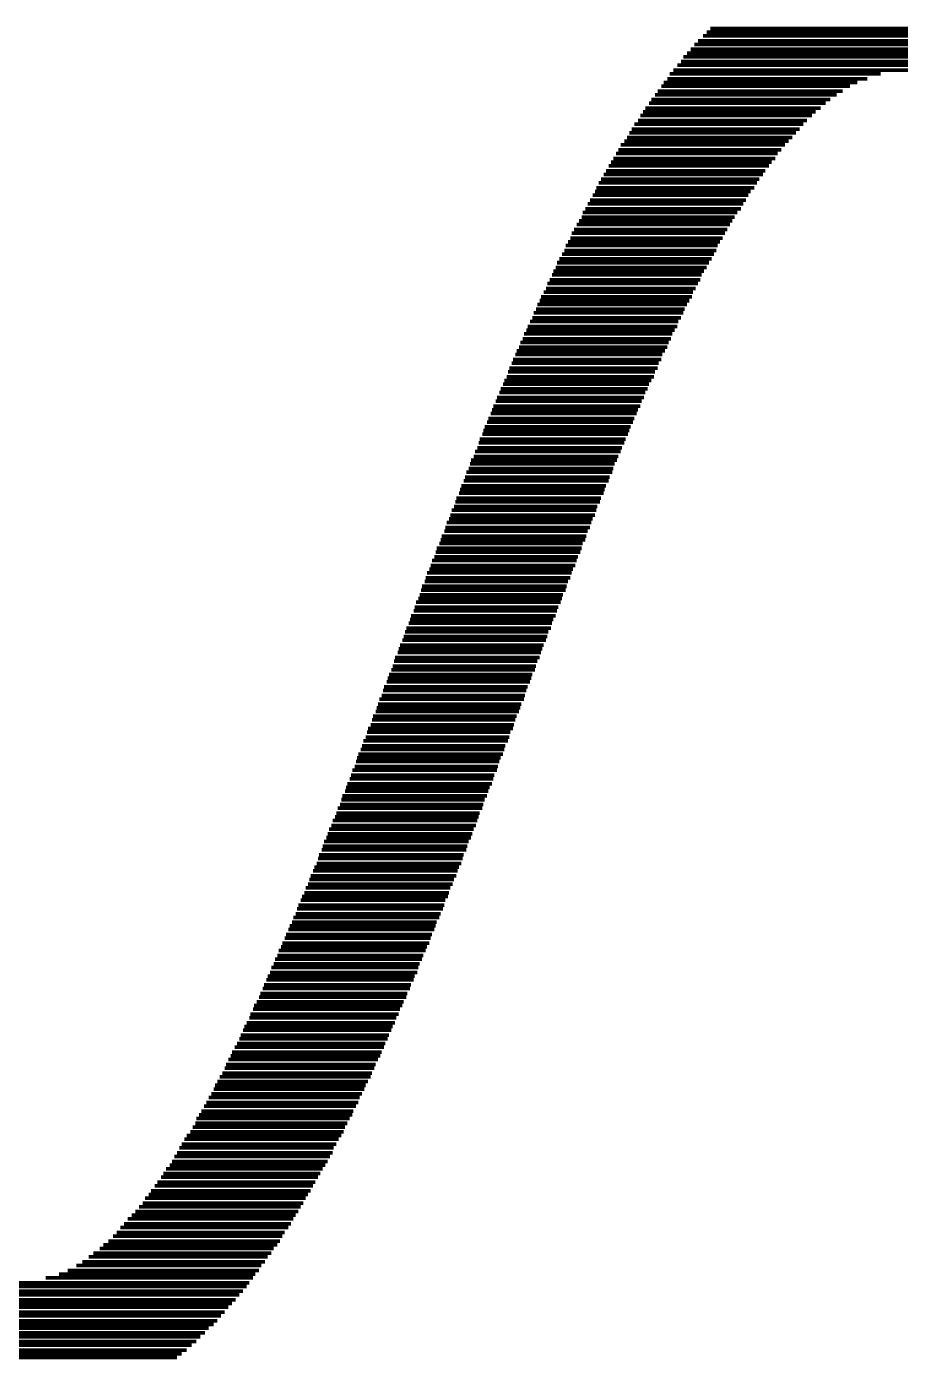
# Model space of a CAD drawing. Extents: x -1.4 to 24.3, y -3.9 to 24.9.
# Drawn here: x 4.7 to 6.51, y 19.181 to 21.942 of the extents above; entities that cross this region are included whole.
import ezdxf

# ---------------------------------------------------------------- set-up
doc = ezdxf.new("R2010")
doc.units = 0
doc.layers.add('DAC2_CLICK_V100_GTO', color=11, linetype='CONTINUOUS')

msp = doc.modelspace()

# ---------------------------------------------------------------- linework, layer by layer
at = {"layer": 'DAC2_CLICK_V100_GTO', "const_width": 0.00762}
for points in [[(6.10108, 21.92274), (6.91896, 21.92274)], [(6.10108, 21.92274), (6.91896, 21.92274)], [(6.1087, 21.93036), (6.91134, 21.93036)], [(6.1087, 21.93036), (6.91134, 21.93036)], [(6.11632, 21.93798), (6.90372, 21.93798)], [(6.11632, 21.93798), (6.90372, 21.93798)], [(6.07568, 21.8948), (6.94436, 21.8948)], [(6.07568, 21.8948), (6.94436, 21.8948)], [(6.0833, 21.90496), (6.93674, 21.90496)], [(6.0833, 21.90496), (6.93674, 21.90496)], [(6.09092, 21.91258), (6.92658, 21.91258)], [(6.09092, 21.91258), (6.92658, 21.91258)], [(6.05536, 21.8694), (6.96468, 21.8694)], [(6.05536, 21.8694), (6.96468, 21.8694)], [(6.06044, 21.87956), (6.95706, 21.87956)], [(6.06044, 21.87956), (6.95706, 21.87956)], [(6.06806, 21.88718), (6.95198, 21.88718)], [(6.06806, 21.88718), (6.95198, 21.88718)], [(6.0325, 21.844), (6.46938, 21.844)], [(6.0325, 21.844), (6.46938, 21.844)], [(6.04012, 21.85162), (6.97992, 21.85162)], [(6.04012, 21.85162), (6.97992, 21.85162)], [(6.04774, 21.86178), (6.9723, 21.86178)], [(6.04774, 21.86178), (6.9723, 21.86178)], [(6.0071, 21.80844), (6.39064, 21.80844)], [(6.0071, 21.80844), (6.39064, 21.80844)], [(6.01472, 21.8186), (6.40588, 21.8186)], [(6.01472, 21.8186), (6.40588, 21.8186)], [(6.0198, 21.82622), (6.42112, 21.82622)], [(6.0198, 21.82622), (6.42112, 21.82622)], [(6.02742, 21.83384), (6.44144, 21.83384)], [(6.02742, 21.83384), (6.44144, 21.83384)], [(5.98932, 21.78304), (6.35508, 21.78304)], [(5.98932, 21.78304), (6.35508, 21.78304)], [(5.9944, 21.79066), (6.36524, 21.79066)], [(5.9944, 21.79066), (6.36524, 21.79066)], [(6.00202, 21.80082), (6.37794, 21.80082)], [(6.00202, 21.80082), (6.37794, 21.80082)], [(5.97154, 21.75764), (6.32714, 21.75764)], [(5.97154, 21.75764), (6.32714, 21.75764)], [(5.97662, 21.76526), (6.33476, 21.76526)], [(5.97662, 21.76526), (6.33476, 21.76526)], [(5.9817, 21.77288), (6.34492, 21.77288)], [(5.9817, 21.77288), (6.34492, 21.77288)], [(5.95376, 21.7297), (6.30174, 21.7297)], [(5.95376, 21.7297), (6.30174, 21.7297)], [(5.95884, 21.73986), (6.30936, 21.73986)], [(5.95884, 21.73986), (6.30936, 21.73986)], [(5.96646, 21.74748), (6.31698, 21.74748)], [(5.96646, 21.74748), (6.31698, 21.74748)], [(5.93852, 21.7043), (6.27888, 21.7043)], [(5.93852, 21.7043), (6.27888, 21.7043)], [(5.9436, 21.71192), (6.2865, 21.71192)], [(5.9436, 21.71192), (6.2865, 21.71192)], [(5.94868, 21.72208), (6.29412, 21.72208)], [(5.94868, 21.72208), (6.29412, 21.72208)], [(5.92074, 21.6789), (6.25602, 21.6789)], [(5.92074, 21.6789), (6.25602, 21.6789)], [(5.92582, 21.68652), (6.26364, 21.68652)], [(5.92582, 21.68652), (6.26364, 21.68652)], [(5.9309, 21.69668), (6.27126, 21.69668)], [(5.9309, 21.69668), (6.27126, 21.69668)], [(5.90042, 21.64334), (6.23062, 21.64334)], [(5.90042, 21.64334), (6.23062, 21.64334)], [(5.9055, 21.6535), (6.23824, 21.6535)], [(5.9055, 21.6535), (6.23824, 21.6535)], [(5.91058, 21.66112), (6.24332, 21.66112)], [(5.91058, 21.66112), (6.24332, 21.66112)], [(5.91566, 21.66874), (6.25094, 21.66874)], [(5.91566, 21.66874), (6.25094, 21.66874)], [(5.88518, 21.61794), (6.21284, 21.61794)], [(5.88518, 21.61794), (6.21284, 21.61794)], [(5.89026, 21.62556), (6.21792, 21.62556)], [(5.89026, 21.62556), (6.21792, 21.62556)], [(5.89534, 21.63572), (6.22554, 21.63572)], [(5.89534, 21.63572), (6.22554, 21.63572)], [(5.87248, 21.59254), (6.19506, 21.59254)], [(5.87248, 21.59254), (6.19506, 21.59254)], [(5.87756, 21.60016), (6.20014, 21.60016)], [(5.87756, 21.60016), (6.20014, 21.60016)], [(5.8801, 21.60778), (6.20776, 21.60778)], [(5.8801, 21.60778), (6.20776, 21.60778)], [(5.85724, 21.5646), (6.17982, 21.5646)], [(5.85724, 21.5646), (6.17982, 21.5646)], [(5.86232, 21.57476), (6.1849, 21.57476)], [(5.86232, 21.57476), (6.1849, 21.57476)], [(5.8674, 21.58238), (6.18998, 21.58238)], [(5.8674, 21.58238), (6.18998, 21.58238)], [(5.84454, 21.5392), (6.16204, 21.5392)], [(5.84454, 21.5392), (6.16204, 21.5392)], [(5.84962, 21.54682), (6.16712, 21.54682)], [(5.84962, 21.54682), (6.16712, 21.54682)], [(5.85216, 21.55698), (6.1722, 21.55698)], [(5.85216, 21.55698), (6.1722, 21.55698)], [(5.8293, 21.5138), (6.1468, 21.5138)], [(5.8293, 21.5138), (6.1468, 21.5138)], [(5.83438, 21.52142), (6.15188, 21.52142)], [(5.83438, 21.52142), (6.15188, 21.52142)], [(5.83946, 21.53158), (6.15696, 21.53158)], [(5.83946, 21.53158), (6.15696, 21.53158)], [(5.81406, 21.47824), (6.12902, 21.47824)], [(5.81406, 21.47824), (6.12902, 21.47824)], [(5.8166, 21.4884), (6.13156, 21.4884)], [(5.8166, 21.4884), (6.13156, 21.4884)], [(5.82168, 21.49602), (6.13664, 21.49602)], [(5.82168, 21.49602), (6.13664, 21.49602)], [(5.82676, 21.50364), (6.14172, 21.50364)], [(5.82676, 21.50364), (6.14172, 21.50364)], [(5.79882, 21.45284), (6.11378, 21.45284)], [(5.79882, 21.45284), (6.11378, 21.45284)], [(5.8039, 21.46046), (6.11886, 21.46046)], [(5.8039, 21.46046), (6.11886, 21.46046)], [(5.80898, 21.47062), (6.12394, 21.47062)], [(5.80898, 21.47062), (6.12394, 21.47062)], [(5.78866, 21.42744), (6.09854, 21.42744)], [(5.78866, 21.42744), (6.09854, 21.42744)], [(5.7912, 21.43506), (6.10362, 21.43506)], [(5.7912, 21.43506), (6.10362, 21.43506)], [(5.79628, 21.44268), (6.1087, 21.44268)], [(5.79628, 21.44268), (6.1087, 21.44268)], [(5.77596, 21.3995), (6.08584, 21.3995)], [(5.77596, 21.3995), (6.08584, 21.3995)], [(5.7785, 21.40966), (6.09092, 21.40966)], [(5.7785, 21.40966), (6.09092, 21.40966)], [(5.78358, 21.41728), (6.096, 21.41728)], [(5.78358, 21.41728), (6.096, 21.41728)], [(5.75818, 21.36648), (6.06806, 21.36648)], [(5.75818, 21.36648), (6.06806, 21.36648)], [(5.76326, 21.3741), (6.07314, 21.3741)], [(5.76326, 21.3741), (6.07314, 21.3741)], [(5.7658, 21.38172), (6.07822, 21.38172)], [(5.7658, 21.38172), (6.07822, 21.38172)], [(5.77088, 21.39188), (6.08076, 21.39188)], [(5.77088, 21.39188), (6.08076, 21.39188)], [(5.75056, 21.3487), (6.06044, 21.3487)], [(5.75056, 21.3487), (6.06044, 21.3487)], [(5.75564, 21.35632), (6.06298, 21.35632)], [(5.75564, 21.35632), (6.06298, 21.35632)], [(5.73532, 21.31314), (6.04266, 21.31314)], [(5.73532, 21.31314), (6.04266, 21.31314)], [(5.73786, 21.32076), (6.04774, 21.32076)], [(5.73786, 21.32076), (6.04774, 21.32076)], [(5.74294, 21.33092), (6.05028, 21.33092)], [(5.74294, 21.33092), (6.05028, 21.33092)], [(5.74802, 21.33854), (6.05536, 21.33854)], [(5.74802, 21.33854), (6.05536, 21.33854)], [(5.72262, 21.28774), (6.02996, 21.28774)], [(5.72262, 21.28774), (6.02996, 21.28774)], [(5.7277, 21.29536), (6.03504, 21.29536)], [(5.7277, 21.29536), (6.03504, 21.29536)], [(5.73024, 21.30552), (6.03758, 21.30552)], [(5.73024, 21.30552), (6.03758, 21.30552)], [(5.71246, 21.26234), (6.01726, 21.26234)], [(5.71246, 21.26234), (6.01726, 21.26234)], [(5.715, 21.26996), (6.02234, 21.26996)], [(5.715, 21.26996), (6.02234, 21.26996)], [(5.72008, 21.27758), (6.02742, 21.27758)], [(5.72008, 21.27758), (6.02742, 21.27758)], [(5.69976, 21.2344), (6.0071, 21.2344)], [(5.69976, 21.2344), (6.0071, 21.2344)], [(5.70484, 21.24456), (6.00964, 21.24456)], [(5.70484, 21.24456), (6.00964, 21.24456)], [(5.70738, 21.25218), (6.01472, 21.25218)], [(5.70738, 21.25218), (6.01472, 21.25218)], [(5.68706, 21.20138), (5.98932, 21.20138)], [(5.68706, 21.20138), (5.98932, 21.20138)], [(5.6896, 21.209), (5.9944, 21.209)], [(5.6896, 21.209), (5.9944, 21.209)], [(5.69468, 21.21662), (5.99948, 21.21662)], [(5.69468, 21.21662), (5.99948, 21.21662)], [(5.69722, 21.22678), (6.00202, 21.22678)], [(5.69722, 21.22678), (6.00202, 21.22678)], [(5.67436, 21.17344), (5.97916, 21.17344)], [(5.67436, 21.17344), (5.97916, 21.17344)], [(5.67944, 21.1836), (5.9817, 21.1836)], [(5.67944, 21.1836), (5.9817, 21.1836)], [(5.68198, 21.19122), (5.98678, 21.19122)], [(5.68198, 21.19122), (5.98678, 21.19122)], [(5.6642, 21.14804), (5.96646, 21.14804)], [(5.6642, 21.14804), (5.96646, 21.14804)], [(5.66674, 21.15566), (5.97154, 21.15566)], [(5.66674, 21.15566), (5.97154, 21.15566)], [(5.67182, 21.16582), (5.97408, 21.16582)], [(5.67182, 21.16582), (5.97408, 21.16582)], [(5.65404, 21.12264), (5.9563, 21.12264)], [(5.65404, 21.12264), (5.9563, 21.12264)], [(5.65658, 21.13026), (5.95884, 21.13026)], [(5.65658, 21.13026), (5.95884, 21.13026)], [(5.66166, 21.14042), (5.96392, 21.14042)], [(5.66166, 21.14042), (5.96392, 21.14042)], [(5.64388, 21.09724), (5.94614, 21.09724)], [(5.64388, 21.09724), (5.94614, 21.09724)], [(5.64642, 21.10486), (5.94868, 21.10486)], [(5.64642, 21.10486), (5.94868, 21.10486)], [(5.64896, 21.11248), (5.95122, 21.11248)], [(5.64896, 21.11248), (5.95122, 21.11248)], [(5.63372, 21.0693), (5.93344, 21.0693)], [(5.63372, 21.0693), (5.93344, 21.0693)], [(5.63626, 21.07946), (5.93852, 21.07946)], [(5.63626, 21.07946), (5.93852, 21.07946)], [(5.6388, 21.08708), (5.94106, 21.08708)], [(5.6388, 21.08708), (5.94106, 21.08708)], [(5.61848, 21.03628), (5.9182, 21.03628)], [(5.61848, 21.03628), (5.9182, 21.03628)], [(5.62102, 21.0439), (5.92328, 21.0439)], [(5.62102, 21.0439), (5.92328, 21.0439)], [(5.6261, 21.05152), (5.92582, 21.05152)], [(5.6261, 21.05152), (5.92582, 21.05152)], [(5.62864, 21.06168), (5.9309, 21.06168)], [(5.62864, 21.06168), (5.9309, 21.06168)], [(5.60832, 21.00834), (5.90804, 21.00834)], [(5.60832, 21.00834), (5.90804, 21.00834)], [(5.61086, 21.0185), (5.91312, 21.0185)], [(5.61086, 21.0185), (5.91312, 21.0185)], [(5.61594, 21.02612), (5.91566, 21.02612)], [(5.61594, 21.02612), (5.91566, 21.02612)], [(5.59816, 20.98294), (5.89788, 20.98294)], [(5.59816, 20.98294), (5.89788, 20.98294)], [(5.6007, 20.99056), (5.90042, 20.99056)], [(5.6007, 20.99056), (5.90042, 20.99056)], [(5.60578, 21.00072), (5.9055, 21.00072)], [(5.60578, 21.00072), (5.9055, 21.00072)], [(5.588, 20.95754), (5.88772, 20.95754)], [(5.588, 20.95754), (5.88772, 20.95754)], [(5.59054, 20.96516), (5.89026, 20.96516)], [(5.59054, 20.96516), (5.89026, 20.96516)], [(5.59562, 20.97532), (5.89534, 20.97532)], [(5.59562, 20.97532), (5.89534, 20.97532)], [(5.57784, 20.9296), (5.87756, 20.9296)], [(5.57784, 20.9296), (5.87756, 20.9296)], [(5.58038, 20.93976), (5.8801, 20.93976)], [(5.58038, 20.93976), (5.8801, 20.93976)], [(5.58546, 20.94738), (5.88264, 20.94738)], [(5.58546, 20.94738), (5.88264, 20.94738)], [(5.56768, 20.9042), (5.8674, 20.9042)], [(5.56768, 20.9042), (5.8674, 20.9042)], [(5.57022, 20.91436), (5.86994, 20.91436)], [(5.57022, 20.91436), (5.86994, 20.91436)], [(5.5753, 20.92198), (5.87248, 20.92198)], [(5.5753, 20.92198), (5.87248, 20.92198)], [(5.55498, 20.87118), (5.85216, 20.87118)], [(5.55498, 20.87118), (5.85216, 20.87118)], [(5.55752, 20.8788), (5.85724, 20.8788)], [(5.55752, 20.8788), (5.85724, 20.8788)], [(5.56006, 20.88642), (5.85978, 20.88642)], [(5.56006, 20.88642), (5.85978, 20.88642)], [(5.56514, 20.89658), (5.86232, 20.89658)], [(5.56514, 20.89658), (5.86232, 20.89658)], [(5.54482, 20.84324), (5.842, 20.84324)], [(5.54482, 20.84324), (5.842, 20.84324)], [(5.54736, 20.8534), (5.84708, 20.8534)], [(5.54736, 20.8534), (5.84708, 20.8534)], [(5.5499, 20.86102), (5.84962, 20.86102)], [(5.5499, 20.86102), (5.84962, 20.86102)], [(5.53466, 20.81784), (5.83184, 20.81784)], [(5.53466, 20.81784), (5.83184, 20.81784)], [(5.5372, 20.82546), (5.83692, 20.82546)], [(5.5372, 20.82546), (5.83692, 20.82546)], [(5.53974, 20.83562), (5.83946, 20.83562)], [(5.53974, 20.83562), (5.83946, 20.83562)], [(5.5245, 20.79244), (5.82168, 20.79244)], [(5.5245, 20.79244), (5.82168, 20.79244)], [(5.52704, 20.80006), (5.82676, 20.80006)], [(5.52704, 20.80006), (5.82676, 20.80006)], [(5.52958, 20.81022), (5.8293, 20.81022)], [(5.52958, 20.81022), (5.8293, 20.81022)], [(5.51434, 20.7645), (5.81152, 20.7645)], [(5.51434, 20.7645), (5.81152, 20.7645)], [(5.51688, 20.77466), (5.8166, 20.77466)], [(5.51688, 20.77466), (5.8166, 20.77466)], [(5.51942, 20.78228), (5.81914, 20.78228)], [(5.51942, 20.78228), (5.81914, 20.78228)], [(5.50164, 20.73148), (5.79882, 20.73148)], [(5.50164, 20.73148), (5.79882, 20.73148)], [(5.50418, 20.7391), (5.80136, 20.7391)], [(5.50418, 20.7391), (5.80136, 20.7391)], [(5.50672, 20.74926), (5.80644, 20.74926)], [(5.50672, 20.74926), (5.80644, 20.74926)], [(5.5118, 20.75688), (5.80898, 20.75688)], [(5.5118, 20.75688), (5.80898, 20.75688)], [(5.49148, 20.70608), (5.78866, 20.70608)], [(5.49148, 20.70608), (5.78866, 20.70608)], [(5.49402, 20.7137), (5.7912, 20.7137)], [(5.49402, 20.7137), (5.7912, 20.7137)], [(5.49656, 20.72132), (5.79628, 20.72132)], [(5.49656, 20.72132), (5.79628, 20.72132)], [(5.48132, 20.67814), (5.7785, 20.67814)], [(5.48132, 20.67814), (5.7785, 20.67814)], [(5.48386, 20.6883), (5.78104, 20.6883)], [(5.48386, 20.6883), (5.78104, 20.6883)], [(5.4864, 20.69592), (5.78612, 20.69592)], [(5.4864, 20.69592), (5.78612, 20.69592)], [(5.47116, 20.65274), (5.76834, 20.65274)], [(5.47116, 20.65274), (5.76834, 20.65274)], [(5.4737, 20.66036), (5.77088, 20.66036)], [(5.4737, 20.66036), (5.77088, 20.66036)], [(5.47878, 20.67052), (5.77596, 20.67052)], [(5.47878, 20.67052), (5.77596, 20.67052)], [(5.461, 20.62734), (5.75818, 20.62734)], [(5.461, 20.62734), (5.75818, 20.62734)], [(5.46354, 20.63496), (5.76326, 20.63496)], [(5.46354, 20.63496), (5.76326, 20.63496)], [(5.46862, 20.64512), (5.7658, 20.64512)], [(5.46862, 20.64512), (5.7658, 20.64512)], [(5.45084, 20.5994), (5.74802, 20.5994)], [(5.45084, 20.5994), (5.74802, 20.5994)], [(5.45592, 20.60956), (5.7531, 20.60956)], [(5.45592, 20.60956), (5.7531, 20.60956)], [(5.45846, 20.61718), (5.75564, 20.61718)], [(5.45846, 20.61718), (5.75564, 20.61718)], [(5.43814, 20.56638), (5.73532, 20.56638)], [(5.43814, 20.56638), (5.73532, 20.56638)], [(5.44068, 20.574), (5.73786, 20.574)], [(5.44068, 20.574), (5.73786, 20.574)], [(5.44576, 20.58416), (5.74294, 20.58416)], [(5.44576, 20.58416), (5.74294, 20.58416)], [(5.4483, 20.59178), (5.74548, 20.59178)], [(5.4483, 20.59178), (5.74548, 20.59178)], [(5.42798, 20.53844), (5.72516, 20.53844)], [(5.42798, 20.53844), (5.72516, 20.53844)], [(5.43052, 20.5486), (5.73024, 20.5486)], [(5.43052, 20.5486), (5.73024, 20.5486)], [(5.4356, 20.55622), (5.73278, 20.55622)], [(5.4356, 20.55622), (5.73278, 20.55622)], [(5.41782, 20.51304), (5.715, 20.51304)], [(5.41782, 20.51304), (5.715, 20.51304)], [(5.4229, 20.5232), (5.72008, 20.5232)], [(5.4229, 20.5232), (5.72008, 20.5232)], [(5.42544, 20.53082), (5.72262, 20.53082)], [(5.42544, 20.53082), (5.72262, 20.53082)], [(5.40766, 20.48764), (5.70738, 20.48764)], [(5.40766, 20.48764), (5.70738, 20.48764)], [(5.41274, 20.49526), (5.70992, 20.49526)], [(5.41274, 20.49526), (5.70992, 20.49526)], [(5.41528, 20.50542), (5.71246, 20.50542)], [(5.41528, 20.50542), (5.71246, 20.50542)], [(5.3975, 20.46224), (5.69722, 20.46224)], [(5.3975, 20.46224), (5.69722, 20.46224)], [(5.40258, 20.46986), (5.69976, 20.46986)], [(5.40258, 20.46986), (5.69976, 20.46986)], [(5.40512, 20.48002), (5.7023, 20.48002)], [(5.40512, 20.48002), (5.7023, 20.48002)], [(5.38734, 20.4343), (5.68706, 20.4343)], [(5.38734, 20.4343), (5.68706, 20.4343)], [(5.39242, 20.44446), (5.6896, 20.44446)], [(5.39242, 20.44446), (5.6896, 20.44446)], [(5.39496, 20.45208), (5.69214, 20.45208)], [(5.39496, 20.45208), (5.69214, 20.45208)], [(5.37464, 20.40128), (5.67436, 20.40128)], [(5.37464, 20.40128), (5.67436, 20.40128)], [(5.37972, 20.4089), (5.6769, 20.4089)], [(5.37972, 20.4089), (5.6769, 20.4089)], [(5.38226, 20.41906), (5.67944, 20.41906)], [(5.38226, 20.41906), (5.67944, 20.41906)], [(5.3848, 20.42668), (5.68198, 20.42668)], [(5.3848, 20.42668), (5.68198, 20.42668)], [(5.36448, 20.37334), (5.6642, 20.37334)], [(5.36448, 20.37334), (5.6642, 20.37334)], [(5.36956, 20.3835), (5.66674, 20.3835)], [(5.36956, 20.3835), (5.66674, 20.3835)], [(5.3721, 20.39112), (5.66928, 20.39112)], [(5.3721, 20.39112), (5.66928, 20.39112)], [(5.35432, 20.34794), (5.65404, 20.34794)], [(5.35432, 20.34794), (5.65404, 20.34794)], [(5.3594, 20.3581), (5.65658, 20.3581)], [(5.3594, 20.3581), (5.65658, 20.3581)], [(5.36194, 20.36572), (5.65912, 20.36572)], [(5.36194, 20.36572), (5.65912, 20.36572)], [(5.34416, 20.32254), (5.64388, 20.32254)], [(5.34416, 20.32254), (5.64388, 20.32254)], [(5.34924, 20.33016), (5.64642, 20.33016)], [(5.34924, 20.33016), (5.64642, 20.33016)], [(5.35178, 20.34032), (5.64896, 20.34032)], [(5.35178, 20.34032), (5.64896, 20.34032)], [(5.334, 20.29714), (5.63372, 20.29714)], [(5.334, 20.29714), (5.63372, 20.29714)], [(5.33908, 20.30476), (5.63626, 20.30476)], [(5.33908, 20.30476), (5.63626, 20.30476)], [(5.34162, 20.31238), (5.6388, 20.31238)], [(5.34162, 20.31238), (5.6388, 20.31238)], [(5.32384, 20.2692), (5.62356, 20.2692)], [(5.32384, 20.2692), (5.62356, 20.2692)], [(5.32638, 20.27936), (5.6261, 20.27936)], [(5.32638, 20.27936), (5.6261, 20.27936)], [(5.33146, 20.28698), (5.63118, 20.28698)], [(5.33146, 20.28698), (5.63118, 20.28698)], [(5.31114, 20.23618), (5.61086, 20.23618)], [(5.31114, 20.23618), (5.61086, 20.23618)], [(5.31368, 20.2438), (5.6134, 20.2438)], [(5.31368, 20.2438), (5.6134, 20.2438)], [(5.31622, 20.25396), (5.61594, 20.25396)], [(5.31622, 20.25396), (5.61594, 20.25396)], [(5.3213, 20.26158), (5.62102, 20.26158)], [(5.3213, 20.26158), (5.62102, 20.26158)], [(5.30098, 20.20824), (5.6007, 20.20824)], [(5.30098, 20.20824), (5.6007, 20.20824)], [(5.30352, 20.2184), (5.60324, 20.2184)], [(5.30352, 20.2184), (5.60324, 20.2184)], [(5.30606, 20.22602), (5.60578, 20.22602)], [(5.30606, 20.22602), (5.60578, 20.22602)], [(5.28828, 20.18284), (5.59054, 20.18284)], [(5.28828, 20.18284), (5.59054, 20.18284)], [(5.29336, 20.193), (5.59308, 20.193)], [(5.29336, 20.193), (5.59308, 20.193)], [(5.2959, 20.20062), (5.59562, 20.20062)], [(5.2959, 20.20062), (5.59562, 20.20062)], [(5.27812, 20.15744), (5.57784, 20.15744)], [(5.27812, 20.15744), (5.57784, 20.15744)], [(5.2832, 20.16506), (5.58292, 20.16506)], [(5.2832, 20.16506), (5.58292, 20.16506)], [(5.28574, 20.17522), (5.58546, 20.17522)], [(5.28574, 20.17522), (5.58546, 20.17522)], [(5.26796, 20.13204), (5.56768, 20.13204)], [(5.26796, 20.13204), (5.56768, 20.13204)], [(5.2705, 20.13966), (5.57276, 20.13966)], [(5.2705, 20.13966), (5.57276, 20.13966)], [(5.27558, 20.14728), (5.5753, 20.14728)], [(5.27558, 20.14728), (5.5753, 20.14728)], [(5.25272, 20.09648), (5.55498, 20.09648)], [(5.25272, 20.09648), (5.55498, 20.09648)], [(5.2578, 20.1041), (5.55752, 20.1041)], [(5.2578, 20.1041), (5.55752, 20.1041)], [(5.26034, 20.11426), (5.5626, 20.11426)], [(5.26034, 20.11426), (5.5626, 20.11426)], [(5.26288, 20.12188), (5.56514, 20.12188)], [(5.26288, 20.12188), (5.56514, 20.12188)], [(5.24256, 20.07108), (5.54482, 20.07108)], [(5.24256, 20.07108), (5.54482, 20.07108)], [(5.2451, 20.0787), (5.54736, 20.0787)], [(5.2451, 20.0787), (5.54736, 20.0787)], [(5.25018, 20.08632), (5.5499, 20.08632)], [(5.25018, 20.08632), (5.5499, 20.08632)], [(5.22986, 20.04314), (5.53466, 20.04314)], [(5.22986, 20.04314), (5.53466, 20.04314)], [(5.23494, 20.0533), (5.5372, 20.0533)], [(5.23494, 20.0533), (5.5372, 20.0533)], [(5.23748, 20.06092), (5.53974, 20.06092)], [(5.23748, 20.06092), (5.53974, 20.06092)], [(5.2197, 20.01774), (5.52196, 20.01774)], [(5.2197, 20.01774), (5.52196, 20.01774)], [(5.22224, 20.0279), (5.52704, 20.0279)], [(5.22224, 20.0279), (5.52704, 20.0279)], [(5.22732, 20.03552), (5.52958, 20.03552)], [(5.22732, 20.03552), (5.52958, 20.03552)], [(5.207, 19.99234), (5.5118, 19.99234)], [(5.207, 19.99234), (5.5118, 19.99234)], [(5.21208, 19.99996), (5.51434, 19.99996)], [(5.21208, 19.99996), (5.51434, 19.99996)], [(5.21462, 20.01012), (5.51942, 20.01012)], [(5.21462, 20.01012), (5.51942, 20.01012)], [(5.19684, 19.96694), (5.50164, 19.96694)], [(5.19684, 19.96694), (5.50164, 19.96694)], [(5.19938, 19.97456), (5.50418, 19.97456)], [(5.19938, 19.97456), (5.50418, 19.97456)], [(5.20446, 19.98218), (5.50926, 19.98218)], [(5.20446, 19.98218), (5.50926, 19.98218)], [(5.1816, 19.93138), (5.4864, 19.93138)], [(5.1816, 19.93138), (5.4864, 19.93138)], [(5.18414, 19.939), (5.48894, 19.939)], [(5.18414, 19.939), (5.48894, 19.939)], [(5.18922, 19.94916), (5.49402, 19.94916)], [(5.18922, 19.94916), (5.49402, 19.94916)], [(5.19176, 19.95678), (5.49656, 19.95678)], [(5.19176, 19.95678), (5.49656, 19.95678)], [(5.1689, 19.90598), (5.4737, 19.90598)], [(5.1689, 19.90598), (5.4737, 19.90598)], [(5.17144, 19.9136), (5.47878, 19.9136)], [(5.17144, 19.9136), (5.47878, 19.9136)], [(5.17652, 19.92122), (5.48132, 19.92122)], [(5.17652, 19.92122), (5.48132, 19.92122)], [(5.1562, 19.87804), (5.46354, 19.87804)], [(5.1562, 19.87804), (5.46354, 19.87804)], [(5.16128, 19.8882), (5.46608, 19.8882)], [(5.16128, 19.8882), (5.46608, 19.8882)], [(5.16382, 19.89582), (5.47116, 19.89582)], [(5.16382, 19.89582), (5.47116, 19.89582)], [(5.1435, 19.85264), (5.45084, 19.85264)], [(5.1435, 19.85264), (5.45084, 19.85264)], [(5.14858, 19.8628), (5.45592, 19.8628)], [(5.14858, 19.8628), (5.45592, 19.8628)], [(5.15112, 19.87042), (5.45846, 19.87042)], [(5.15112, 19.87042), (5.45846, 19.87042)], [(5.1308, 19.82724), (5.44068, 19.82724)], [(5.1308, 19.82724), (5.44068, 19.82724)], [(5.13588, 19.83486), (5.44322, 19.83486)], [(5.13588, 19.83486), (5.44322, 19.83486)], [(5.14096, 19.84502), (5.4483, 19.84502)], [(5.14096, 19.84502), (5.4483, 19.84502)], [(5.1181, 19.80184), (5.42798, 19.80184)], [(5.1181, 19.80184), (5.42798, 19.80184)], [(5.12318, 19.80946), (5.43306, 19.80946)], [(5.12318, 19.80946), (5.43306, 19.80946)], [(5.12572, 19.81708), (5.4356, 19.81708)], [(5.12572, 19.81708), (5.4356, 19.81708)], [(5.10032, 19.76628), (5.41274, 19.76628)], [(5.10032, 19.76628), (5.41274, 19.76628)], [(5.1054, 19.7739), (5.41528, 19.7739)], [(5.1054, 19.7739), (5.41528, 19.7739)], [(5.11048, 19.78406), (5.42036, 19.78406)], [(5.11048, 19.78406), (5.42036, 19.78406)], [(5.11302, 19.79168), (5.4229, 19.79168)], [(5.11302, 19.79168), (5.4229, 19.79168)], [(5.08762, 19.74088), (5.40004, 19.74088)], [(5.08762, 19.74088), (5.40004, 19.74088)], [(5.09016, 19.7485), (5.40258, 19.7485)], [(5.09016, 19.7485), (5.40258, 19.7485)], [(5.09524, 19.75612), (5.40766, 19.75612)], [(5.09524, 19.75612), (5.40766, 19.75612)], [(5.07238, 19.71294), (5.38734, 19.71294)], [(5.07238, 19.71294), (5.38734, 19.71294)], [(5.07746, 19.7231), (5.38988, 19.7231)], [(5.07746, 19.7231), (5.38988, 19.7231)], [(5.08254, 19.73072), (5.39496, 19.73072)], [(5.08254, 19.73072), (5.39496, 19.73072)], [(5.05714, 19.68754), (5.37464, 19.68754)], [(5.05714, 19.68754), (5.37464, 19.68754)], [(5.06222, 19.69516), (5.37718, 19.69516)], [(5.06222, 19.69516), (5.37718, 19.69516)], [(5.0673, 19.70532), (5.38226, 19.70532)], [(5.0673, 19.70532), (5.38226, 19.70532)], [(5.04444, 19.66214), (5.3594, 19.66214)], [(5.04444, 19.66214), (5.3594, 19.66214)], [(5.04952, 19.66976), (5.36448, 19.66976)], [(5.04952, 19.66976), (5.36448, 19.66976)], [(5.05206, 19.67992), (5.36956, 19.67992)], [(5.05206, 19.67992), (5.36956, 19.67992)], [(5.02666, 19.63674), (5.3467, 19.63674)], [(5.02666, 19.63674), (5.3467, 19.63674)], [(5.03174, 19.64436), (5.35178, 19.64436)], [(5.03174, 19.64436), (5.35178, 19.64436)], [(5.03936, 19.65198), (5.35686, 19.65198)], [(5.03936, 19.65198), (5.35686, 19.65198)], [(5.00634, 19.60118), (5.32892, 19.60118)], [(5.00634, 19.60118), (5.32892, 19.60118)], [(5.01142, 19.6088), (5.334, 19.6088)], [(5.01142, 19.6088), (5.334, 19.6088)], [(5.0165, 19.61896), (5.33654, 19.61896)], [(5.0165, 19.61896), (5.33654, 19.61896)], [(5.02158, 19.62658), (5.34162, 19.62658)], [(5.02158, 19.62658), (5.34162, 19.62658)], [(4.98856, 19.57578), (5.31368, 19.57578)], [(4.98856, 19.57578), (5.31368, 19.57578)], [(4.99618, 19.5834), (5.31876, 19.5834)], [(4.99618, 19.5834), (5.31876, 19.5834)], [(5.00126, 19.59102), (5.32384, 19.59102)], [(5.00126, 19.59102), (5.32384, 19.59102)], [(4.97078, 19.54784), (5.29844, 19.54784)], [(4.97078, 19.54784), (5.29844, 19.54784)], [(4.9784, 19.558), (5.30352, 19.558)], [(4.9784, 19.558), (5.30352, 19.558)], [(4.98348, 19.56562), (5.3086, 19.56562)], [(4.98348, 19.56562), (5.3086, 19.56562)], [(4.953, 19.52244), (5.2832, 19.52244)], [(4.953, 19.52244), (5.2832, 19.52244)], [(4.95808, 19.53006), (5.28828, 19.53006)], [(4.95808, 19.53006), (5.28828, 19.53006)], [(4.9657, 19.54022), (5.29336, 19.54022)], [(4.9657, 19.54022), (5.29336, 19.54022)], [(4.93268, 19.49704), (5.26796, 19.49704)], [(4.93268, 19.49704), (5.26796, 19.49704)], [(4.9403, 19.50466), (5.27304, 19.50466)], [(4.9403, 19.50466), (5.27304, 19.50466)], [(4.94538, 19.51482), (5.27812, 19.51482)], [(4.94538, 19.51482), (5.27812, 19.51482)], [(4.9022, 19.46148), (5.24764, 19.46148)], [(4.9022, 19.46148), (5.24764, 19.46148)], [(4.90982, 19.47164), (5.25272, 19.47164)], [(4.90982, 19.47164), (5.25272, 19.47164)], [(4.91744, 19.47926), (5.2578, 19.47926)], [(4.91744, 19.47926), (5.2578, 19.47926)], [(4.92506, 19.48688), (5.26288, 19.48688)], [(4.92506, 19.48688), (5.26288, 19.48688)], [(4.87934, 19.43608), (5.22986, 19.43608)], [(4.87934, 19.43608), (5.22986, 19.43608)], [(4.88696, 19.4437), (5.23494, 19.4437)], [(4.88696, 19.4437), (5.23494, 19.4437)], [(4.89458, 19.45386), (5.24256, 19.45386)], [(4.89458, 19.45386), (5.24256, 19.45386)], [(4.8514, 19.41068), (5.21208, 19.41068)], [(4.8514, 19.41068), (5.21208, 19.41068)], [(4.85902, 19.4183), (5.2197, 19.4183)], [(4.85902, 19.4183), (5.2197, 19.4183)], [(4.86918, 19.42592), (5.22478, 19.42592)], [(4.86918, 19.42592), (5.22478, 19.42592)], [(4.81584, 19.38274), (5.1943, 19.38274)], [(4.81584, 19.38274), (5.1943, 19.38274)], [(4.82854, 19.3929), (5.19938, 19.3929)], [(4.82854, 19.3929), (5.19938, 19.3929)], [(4.8387, 19.40052), (5.207, 19.40052)], [(4.8387, 19.40052), (5.207, 19.40052)], [(4.76758, 19.35734), (5.17398, 19.35734)], [(4.76758, 19.35734), (5.17398, 19.35734)], [(4.78536, 19.36496), (5.1816, 19.36496)], [(4.78536, 19.36496), (5.1816, 19.36496)], [(4.80314, 19.37512), (5.18668, 19.37512)], [(4.80314, 19.37512), (5.18668, 19.37512)], [(4.23926, 19.33956), (5.16128, 19.33956)], [(4.23926, 19.33956), (5.16128, 19.33956)], [(4.24688, 19.33194), (5.1562, 19.33194)], [(4.24688, 19.33194), (5.1562, 19.33194)], [(4.73964, 19.34972), (5.1689, 19.34972)], [(4.73964, 19.34972), (5.1689, 19.34972)], [(4.25196, 19.32178), (5.14858, 19.32178)], [(4.25196, 19.32178), (5.14858, 19.32178)], [(4.25958, 19.31416), (5.14096, 19.31416)], [(4.25958, 19.31416), (5.14096, 19.31416)], [(4.2672, 19.304), (5.13334, 19.304)], [(4.2672, 19.304), (5.13334, 19.304)], [(4.27482, 19.29638), (5.12572, 19.29638)], [(4.27482, 19.29638), (5.12572, 19.29638)], [(4.28244, 19.28876), (5.1181, 19.28876)], [(4.28244, 19.28876), (5.1181, 19.28876)], [(4.29006, 19.2786), (5.11048, 19.2786)], [(4.29006, 19.2786), (5.11048, 19.2786)], [(4.29768, 19.27098), (5.10286, 19.27098)], [(4.29768, 19.27098), (5.10286, 19.27098)], [(4.3053, 19.26082), (5.09524, 19.26082)], [(4.3053, 19.26082), (5.09524, 19.26082)], [(4.31546, 19.2532), (5.08762, 19.2532)], [(4.31546, 19.2532), (5.08762, 19.2532)], [(4.32308, 19.24558), (5.07746, 19.24558)], [(4.32308, 19.24558), (5.07746, 19.24558)], [(4.3307, 19.23542), (5.06984, 19.23542)], [(4.3307, 19.23542), (5.06984, 19.23542)], [(4.34086, 19.2278), (5.05968, 19.2278)], [(4.34086, 19.2278), (5.05968, 19.2278)], [(4.34848, 19.21764), (5.05206, 19.21764)], [(4.34848, 19.21764), (5.05206, 19.21764)], [(4.35864, 19.21002), (5.0419, 19.21002)], [(4.35864, 19.21002), (5.0419, 19.21002)], [(4.3688, 19.19986), (5.03174, 19.19986)], [(4.3688, 19.19986), (5.03174, 19.19986)], [(4.37896, 19.19224), (5.02158, 19.19224)], [(4.37896, 19.19224), (5.02158, 19.19224)], [(4.38912, 19.18462), (5.01142, 19.18462)], [(4.38912, 19.18462), (5.01142, 19.18462)]]:
    msp.add_lwpolyline(points, dxfattribs=at)

doc.saveas('drawing.dxf')
